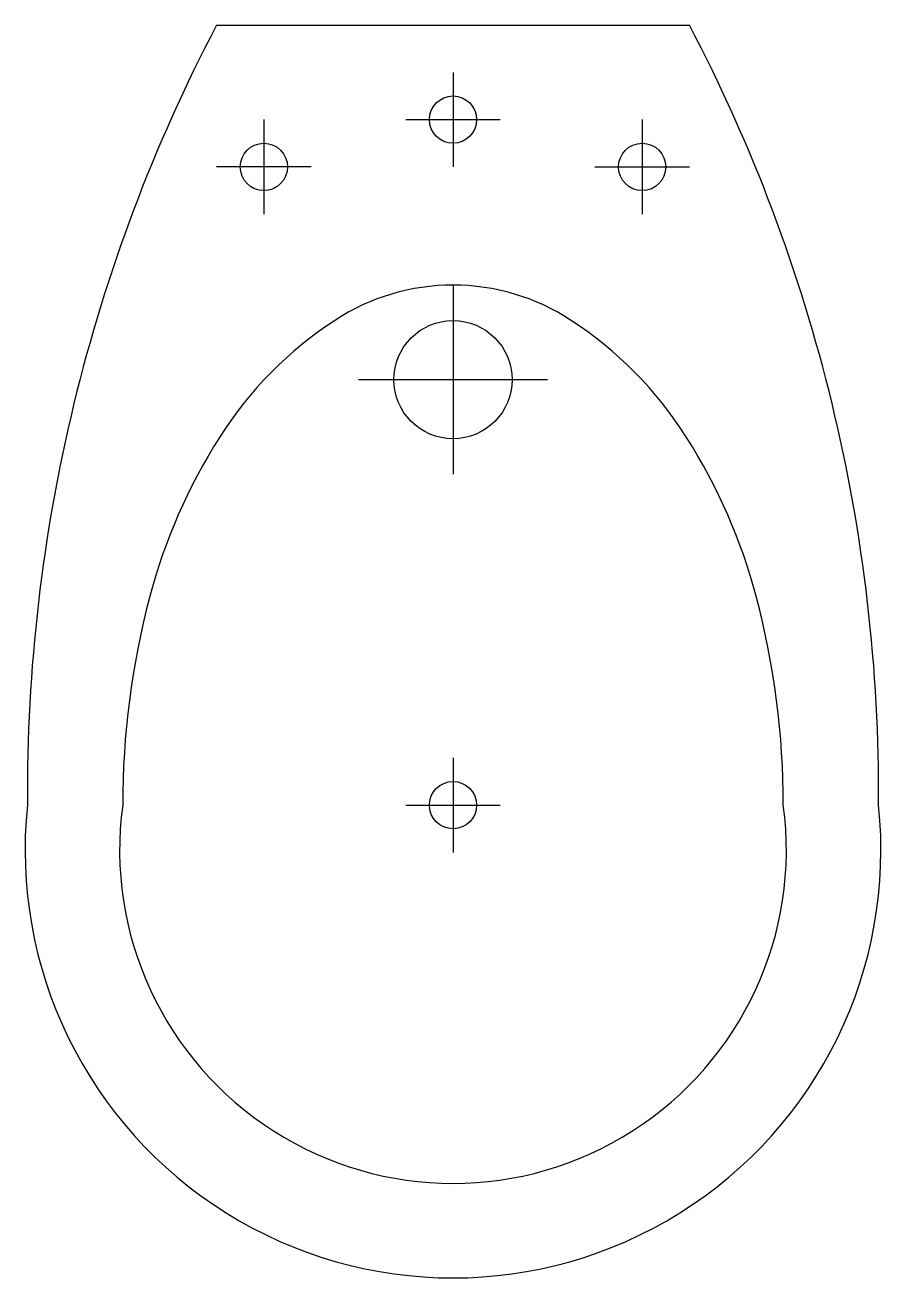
# Model space of a CAD drawing. Extents: x 692.256 to 692.618, y 7497.331 to 7497.861.
import ezdxf

# ---------------------------------------------------------------- set-up
doc = ezdxf.new("R2010")
doc.units = 0
doc.layers.get('0').update_dxf_attribs({"linetype": 'CONTINUOUS'})

msp = doc.modelspace()

# ---------------------------------------------------------------- linework, layer by layer
at = {"color": 0}
for p, q in [((692.3366320769244, 7497.860844271938), (692.5366320769244, 7497.860844271938)), ((692.4366320769244, 7497.840844271937), (692.4366320769244, 7497.800844271937)), ((692.3566320769245, 7497.820844271938), (692.3566320769245, 7497.780844271938)), ((692.4166320769244, 7497.820844271938), (692.4566320769244, 7497.820844271938)), ((692.5166320769245, 7497.820844271938), (692.5166320769245, 7497.780844271938)), ((692.3766320769245, 7497.800844271937), (692.3366320769244, 7497.800844271937)), ((692.4966320769245, 7497.800844271937), (692.5366320769244, 7497.800844271937)), ((692.4366320769244, 7497.750844271937), (692.4366320769244, 7497.670844271937)), ((692.3966320769244, 7497.710844271937), (692.4766320769245, 7497.710844271937)), ((692.4366320769244, 7497.550844271937), (692.4366320769244, 7497.510844271937)), ((692.4166320769244, 7497.530844271938), (692.4566320769244, 7497.530844271938))]:
    msp.add_line(p, q, dxfattribs=at)
for points in [[(692.4366320769244, 7497.750844271938, 0.1455009137843653), (692.3868877889098, 7497.73605550744, 0.1071687348184276), (692.3378393646426, 7497.686407763799, 0.0772980822431439), (692.3082761805433, 7497.618669473054, 0.064394947694972), (692.2969180833518, 7497.530844271938, 0.0643949476949707)], [(692.576346070497, 7497.530844271938, 0.064394947694972), (692.5649879733055, 7497.618669473054, 0.0772980822431474), (692.5354247892062, 7497.686407763799, 0.1071687348184228), (692.486376364939, 7497.73605550744, 0.1455009137843688), (692.4366320769244, 7497.750844271938, 0.1455009137843653)]]:
    msp.add_lwpolyline(points, format="xyb", dxfattribs=at)
for centre, radius in [((692.4366320769244, 7497.820844271938), 0.01), ((692.3566320769245, 7497.800844271937), 0.01), ((692.5166320769245, 7497.800844271937), 0.01), ((692.4366320769244, 7497.710844271937), 0.025), ((692.4366320769244, 7497.530844271938), 0.01)]:
    msp.add_circle(centre, radius, dxfattribs=at)
for centre, radius, start, end in [((692.9566141885641, 7497.53584860851), 0.7000000000000001, 152.3363962697943, 180.4096140104226), ((691.9166499652848, 7497.53584860851), 0.7000000000000001, 359.5903859895774, 27.66360373020575), ((692.4366320769244, 7497.511844271938), 0.181, 173.9744249916334, 6.025575008366681), ((692.4366320769244, 7497.511844271938), 0.141, 172.2557336232742, 7.744266376725824)]:
    msp.add_arc(centre, radius, start, end, dxfattribs=at)

doc.saveas('drawing.dxf')
